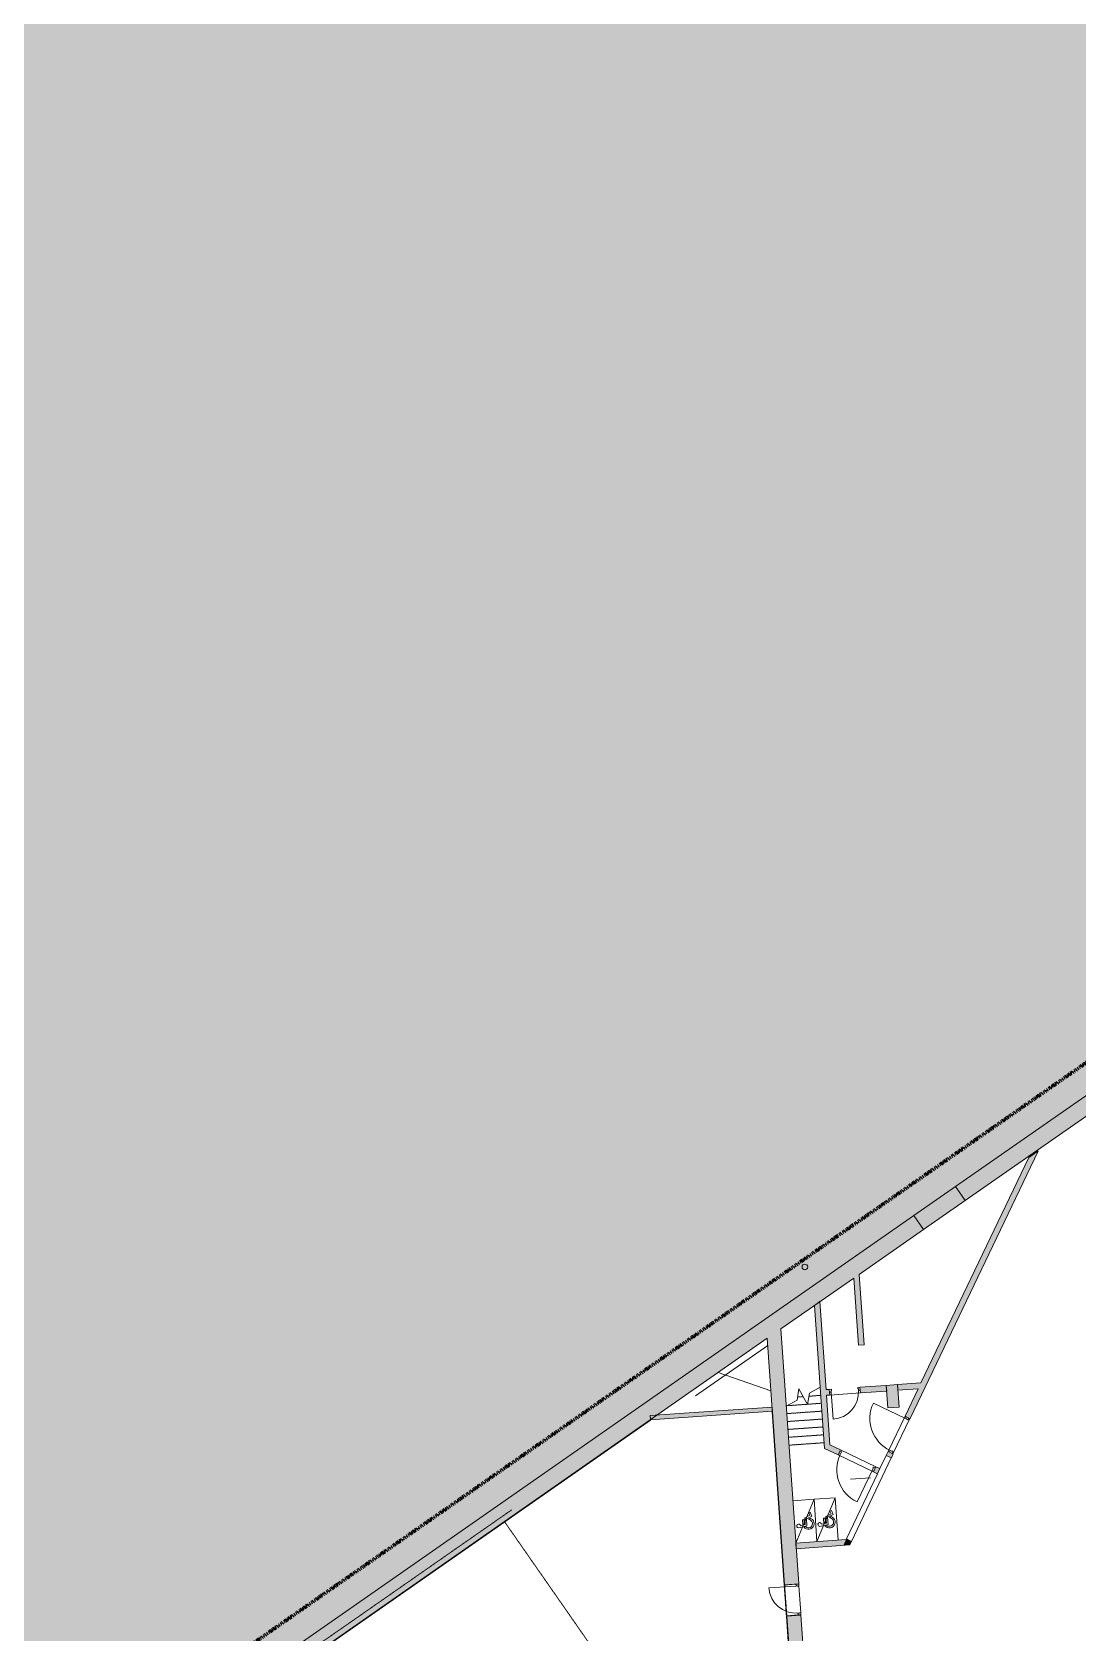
# Model space of a CAD drawing. Header units: millimetres. Extents: x 833941507 to 1669051331, y 817666127 to 1636299673.
# Drawn here: x 834381383 to 834418419, y 818087337 to 818144017 of the extents above; entities that cross this region are included whole.
import ezdxf

# ---------------------------------------------------------------- set-up
doc = ezdxf.new("R2010")
doc.units = ezdxf.units.MM
doc.header["$LTSCALE"] = 3
for name, pattern in [('3A35X-MAGP-P-MP-B02B$0$Double dash', [24.5, 10, -3, 2, -3, 2, -4.5]), ('3A35X-MAGP-P-MP-B02B$0$Long Dash', [13.5, 9, -4.5]), ('3A35X-MAGP-P-MP-B02B$0$Overhead', [1.8, 1.2, -0.6])]:
    doc.linetypes.add(name, pattern=pattern)
for name, color, linetype, lineweight in [('3A35X-MAGP-P-MP-B02B$0$A-010-M_LINE', 252, 'Continuous', 5), ('3A35X-MAGP-P-MP-B02B$0$A-010-M_LINE_Over', 252, '3A35X-MAGP-P-MP-B02B$0$Overhead', 5), ('3A35X-MAGP-P-MP-B02B$0$A-200-M_WALL_EXT', 252, 'Continuous', 9), ('3A35X-MAGP-P-MP-B02B$0$A-200-M_WALL_INT', 252, 'Continuous', 9), ('3A35X-MAGP-P-MP-B02B$0$A-200-M_WALL_PAT', 252, 'Continuous', 9), ('3A35X-MAGP-P-MP-B02B$0$A-230-M_FLOOR', 252, 'Continuous', 18), ('3A35X-MAGP-P-MP-B02B$0$A-242-M_STAIR', 252, 'Continuous', 5), ('3A35X-MAGP-P-MP-B02B$0$A-242-MB_STAIR', 252, 'Continuous', 5), ('3A35X-MAGP-P-MP-B02B$0$A-325-M_DOOR', 252, 'Continuous', 5), ('3A35X-MAGP-P-MP-B02B$0$A-325-MH_DOOR', 252, '3A35X-MAGP-P-MP-B02B$0$Long Dash', 5), ('3A35X-MAGP-P-MP-B02B$0$A-770-ME_FFE_SA', 252, 'Continuous', 5), ('3A35X-MAGP-P-MP-B02B$0$C-910-M_SITE_BOUND', 252, '3A35X-MAGP-P-MP-B02B$0$Double dash', 70), ('3A35X-MAGP-P-MP-B02B$0$S-280-M_COLUMN', 252, 'Continuous', 9), ('3A35X-MAGP-P-MP-B02B$0$Z-000-T_TEXT', 252, 'Continuous', 5), ('3A35X-MAGP-P-MP-B02B$0$Z-060-M_DETAIL', 252, 'Continuous', 5), ('UAJ-23FLOR-h', 251, 'Continuous', 9)]:
    doc.layers.add(name, color=color, linetype=linetype, lineweight=lineweight)
doc.layers.add('UAJ-00XREF', color=7, linetype='Continuous')

# ---------------------------------------------------------------- blocks, each defined once
blk = doc.blocks.new('GBP-LTC-LB01')
at = {"layer": 'UAJ-23FLOR-h'}
h = blk.add_hatch(dxfattribs=at)
h.set_pattern_fill('EARTH,_O', color=256, scale=180, angle=45)
h.set_pattern_definition([(48.9989, (834576001.8, 818046085.3), (-112.727, 1612.5107), [1143, -1143]), (48.9989, (834575678.3, 818046366.6), (-112.727, 1612.5107), [1143, -1143]), (48.9989, (834575354.8, 818046647.8), (-112.727, 1612.5107), [1143, -1143]), (138.9989, (834575340.7, 818046849.3), (-1612.5107, -112.727), [1143, -1143]), (138.9989, (834575621.9, 818047172.8), (-1612.5107, -112.727), [1143, -1143]), (138.9989, (834575903.1, 818047496.3), (-1612.5107, -112.727), [1143, -1143])])
h.paths.add_polyline_path([(834572173, 818200349), (834310584, 818182062), (834331502, 817882832), (834364940, 817885169), (834473096, 818011284), (834480534, 818020120), (834485095, 818025710), (834491376, 818033619), (834497063, 818041013), (834493146, 818043679), (834512789, 818074029), (834518712, 818083675), (834526231, 818096325), (834534646, 818111073), (834545956, 818131981), (834557205, 818154199), (834564040, 818168497), (834570941, 818183576), (834578368, 818200696)])
h.paths.add_polyline_path([(834382131, 817956470), (834418269, 817958996), (834422062, 817963856), (834428403, 817964299), (834467239, 818010696), (834466445, 818021739), (834476098, 818035709), (834485267, 818048983), (834487015, 818051460), (834497268, 818067303), (834492893, 818129890), (834448057, 818126756), (834416897, 818105052), (834382061, 818080789), (834386167, 818022059), (834377588, 818021459)], flags=16)
edge = h.paths.add_edge_path(flags=16)
edge.add_line((834540292, 818142076), (834533466, 818141614))
edge.add_line((834533466, 818141614), (834523258, 818143863))
edge.add_line((834523258, 818143863), (834525897, 818155839))
edge.add_arc((834558382, 818267025), 115835, 237.2184, 253.71313, ccw=False)
edge.add_line((834495665, 818169638), (834498268, 818132357))
edge.add_line((834498268, 818132357), (834496346, 818130135))
edge.add_line((834496346, 818130135), (834492880, 818129893))
edge.add_line((834492880, 818129893), (834494230, 818110588))
edge.add_line((834494230, 818110588), (834496326, 818110708))
edge.add_line((834496326, 818110708), (834498420, 818080754))
edge.add_line((834498420, 818080754), (834498046, 818080727))
edge.add_line((834498046, 818080727), (834498255, 818077746))
edge.add_line((834498255, 818077746), (834503061, 818078082))
edge.add_line((834503061, 818078082), (834504980, 818081212))
edge.add_line((834504980, 818081212), (834509429, 818088471))
edge.add_line((834509429, 818088471), (834515217, 818097914))
edge.add_line((834515217, 818097914), (834526067, 818116416))
edge.add_line((834526067, 818116416), (834532489, 818127889))
edge.add_line((834532489, 818127889), (834534831, 818132146))
edge.add_line((834534831, 818132146), (834540292, 818142076))
h = blk.add_hatch(dxfattribs=at)
h.set_pattern_fill('EARTH,_O', color=256, scale=180, angle=45)
h.set_pattern_definition([(45.0000001, (-1082349.7, 54794.9), (-3e-06, 1616.4461018), [1143, -1143]), (45.0000001, (-1082652.8, 55098), (-3e-06, 1616.4461018), [1143, -1143]), (45.0000001, (-1082955.9, 55401.1), (-3e-06, 1616.4461018), [1143, -1143]), (135.0000001, (-1082955.9, 55603.1), (-1616.4461018, -3e-06), [1143, -1143]), (135.0000001, (-1082652.8, 55906.2), (-1616.4461018, -3e-06), [1143, -1143]), (135.0000001, (-1082349.7, 56209.3), (-1616.4461018, -3e-06), [1143, -1143])])
h.paths.add_polyline_path([(834669469, 818015499), (834651081, 818014214), (834651091, 818014066), (834669480, 818015352)], flags=16)
edge = h.paths.add_edge_path()
edge.add_arc((834611764, 818123015), 22001, 94.0007, 118.6887)
edge.add_line((834601202, 818142316), (834593918, 818141228))
edge.add_arc((834611768, 818123014), 25503, 93.9972, 134.4213, ccw=False)
edge.add_line((834609991, 818148455), (834618164, 818149026))
edge.add_line((834618164, 818149026), (834618408, 818145535))
edge.add_line((834618408, 818145535), (834616365, 818145392))
edge.add_line((834616365, 818145392), (834616609, 818141901))
edge.add_line((834616609, 818141901), (834611622, 818141552))
edge.add_line((834611622, 818141552), (834611378, 818145043))
edge.add_line((834611378, 818145043), (834610229, 818144963))
h.paths.add_polyline_path([(834673233, 818197366), (834607546, 818192774), (834599172, 818174435), (834588349, 818152375), (834578622, 818133891), (834568418, 818115665), (834556457, 818095618), (834546606, 818080042), (834532219, 818058624), (834523692, 818046596), (834515684, 818035708), (834508244, 818025930), (834500656, 818016266), (834489787, 818002934), (834483448, 817995421), (834478638, 817989842), (834458454, 817967379), (834441506, 817949096), (834383076, 817886437), (834482027, 817893355), (834551919, 817920009), (834634905, 817930637), (834634023, 817939309), (834633770, 817941796), (834633578, 817943687), (834508697, 817930984), (834507053, 817930191), (834506409, 817939427), (834507657, 817945567), (834503417, 818006767), (834503064, 818011763), (834514053, 818025792), (834520785, 818034889), (834526319, 818042437), (834532382, 818050706), (834536346, 818056473), (834542258, 818065226), (834550406, 818077287), (834561579, 818095002), (834574523, 818117080), (834587769, 818140310), (834609774, 818143595), (834610002, 818140336), (834634253, 818142031), (834636807, 818105492), (834642791, 818105914), (834646279, 818056033), (834640293, 818055614), (834643382, 818011425), (834641138, 818011268), (834645776, 817944928), (834639048, 817944244), (834640362, 817931328), (834651070, 817932707), (834650588, 817936476), (834685106, 817940897), (834685588, 817937128), (834691374, 817937869)])
blk = doc.blocks.new('3A35X-MAGP-P-MP-B02B')
at = {"layer": '3A35X-MAGP-P-MP-B02B$0$A-200-M_WALL_PAT'}
for points in [[(43433, 180695), (48946, 183989), (48638, 184504), (43126, 181210), (43420, 180718)], [(10200, 160838), (41888, 179772), (41581, 180287), (10200, 161537), (10200, 160876)], [(39300, 175846), (39500, 175846), (39500, 178345), (39300, 178226), (39300, 175846)], [(37850, 175846), (38050, 175846), (38050, 177479), (37850, 177359), (37850, 176793)], [(38050, 172400), (38050, 175846), (37850, 175846), (37850, 172513)], [(39854, 174156), (40185, 174156), (40185, 174356), (39315, 174356), (39315, 174156), (39756, 174156)], [(40772, 174156), (41301, 174156), (41415, 174356), (40585, 174356), (40585, 174156)], [(15477, 163973), (31799, 173726), (31770, 173726), (15477, 163991)], [(35374, 173726), (36100, 173726), (36100, 173876), (32021, 173876), (31774, 173726), (34576, 173726)], [(36600, 168812), (38269, 168812), (38382, 169012), (36600, 169012)], [(38499, 168812), (38568, 168934), (38394, 169032), (38269, 168812), (38415, 168812)]]:
    blk.add_hatch(color=256, dxfattribs=at).paths.add_polyline_path(points, flags=0)
h = blk.add_hatch(color=256, dxfattribs=at)
h.paths.add_polyline_path([(40184, 171782), (40261, 171917), (40087, 172016), (40011, 171881), (40175, 171788)], flags=0)
h.paths.add_polyline_path([(40946, 173124), (46125, 182252), (46122, 182253), (45779, 182048), (40772, 173223), (40932, 173132)], flags=0)
h = blk.add_hatch(color=256, dxfattribs=at)
h.paths.add_polyline_path([(36600, 155756), (36600, 162256), (36100, 162256), (36100, 155756), (36405, 155756)], flags=0)
h.paths.add_polyline_path([(36100, 164656), (36600, 164656), (36600, 166456), (36100, 166456), (36100, 166276)], flags=0)
h.paths.add_polyline_path([(36600, 167571), (36600, 176612), (36100, 176314), (36100, 167571)], flags=0)
h = blk.add_hatch(color=256, dxfattribs=at)
h.paths.add_polyline_path([(39315, 174156), (39315, 174356), (39251, 174356), (39251, 174156)], flags=0)
h.paths.add_polyline_path([(38050, 174156), (38163, 174156), (38163, 174356), (38050, 174356)], flags=0)
h = blk.add_hatch(color=256, dxfattribs=at)
h.paths.add_polyline_path([(36085, 162195), (36100, 162195), (36100, 166456), (36085, 166456), (36085, 162197)], flags=0)
h.paths.add_polyline_path([(36085, 167571), (36100, 167571), (36100, 173726), (36085, 173726), (36085, 167872)], flags=0)
h = blk.add_hatch(color=256, dxfattribs=at)
h.paths.add_polyline_path([(39657, 171258), (39756, 171432), (39616, 171512), (39517, 171338), (39591, 171296)], flags=0)
h.paths.add_polyline_path([(38310, 172023), (38409, 172197), (37850, 172513), (37850, 172283), (38050, 172170)], flags=0)
h = blk.add_hatch(color=256, dxfattribs=at)
h.paths.add_polyline_path([(36100, 166456), (36600, 166456), (36600, 166469), (36100, 166469)], flags=0)
h.paths.add_polyline_path([(36100, 167557), (36104, 167557), (36600, 167557), (36600, 167570), (36100, 167570)], flags=0)
at = {"layer": '3A35X-MAGP-P-MP-B02B$0$S-280-M_COLUMN', "lineweight": 5}
for points in [[(41888, 179772), (43433, 180695), (43126, 181210), (41581, 180287)], [(40585, 173556), (40585, 174356), (40185, 174356), (40185, 173556)]]:
    blk.add_hatch(color=256, dxfattribs=at).paths.add_polyline_path(points, flags=0)
at = {"layer": '3A35X-MAGP-P-MP-B02B$0$Z-060-M_DETAIL'}
blk.add_hatch(color=256, dxfattribs=at).paths.add_polyline_path([(35927, 176942), (37135, 177652), (36977, 178545), (35999, 177970), (35937, 177086)], flags=0)
at = {"layer": '3A35X-MAGP-P-MP-B02B$0$A-010-M_LINE'}
for p, q in [((36100, 176058), (33420, 174456)), ((34283, 175228), (36100, 174456))]:
    blk.add_line(p, q, dxfattribs=at)
at = {"layer": '3A35X-MAGP-P-MP-B02B$0$A-010-M_LINE', "linetype": '3A35X-MAGP-P-MP-B02B$0$Overhead'}
blk.add_line((26360, 170494), (29212, 165721), dxfattribs=at)
at = {"layer": '3A35X-MAGP-P-MP-B02B$0$A-010-M_LINE_Over'}
blk.add_line((19200, 166441), (26638, 170885), dxfattribs=at)
at = {"layer": '3A35X-MAGP-P-MP-B02B$0$A-200-M_WALL_EXT', "lineweight": 13}
for p, q in [((48638, 184504), (43126, 181210)), ((43433, 180695), (48946, 183989)), ((43126, 181210), (43433, 180695)), ((41581, 180287), (10200, 161537)), ((41888, 179772), (41581, 180287)), ((39500, 178345), (41888, 179772)), ((36600, 176612), (39300, 178226)), ((39300, 178226), (39300, 175846)), ((39500, 175846), (39500, 178345)), ((10200, 160838), (36100, 176314)), ((36100, 176314), (36100, 167571)), ((36600, 167571), (36600, 176612)), ((39300, 175846), (39500, 175846)), ((36100, 167571), (36600, 167571)), ((36100, 166456), (36100, 164656)), ((36600, 166456), (36100, 166456)), ((36600, 164656), (36600, 166456))]:
    blk.add_line(p, q, dxfattribs=at)
at = {"layer": '3A35X-MAGP-P-MP-B02B$0$A-200-M_WALL_INT'}
for p, q in [((40946, 173124), (46125, 182252)), ((45779, 182048), (41415, 174356)), ((46122, 182253), (45779, 182048)), ((46125, 182252), (46122, 182253)), ((38050, 177479), (37850, 177359)), ((38050, 174356), (38050, 177479)), ((37850, 177359), (37850, 174458)), ((37850, 174446), (37850, 172283)), ((38163, 174356), (38050, 174356)), ((38050, 174156), (38163, 174156)), ((38050, 172400), (38050, 174156)), ((38163, 174156), (38163, 174256)), ((40185, 174356), (39251, 174356)), ((39251, 174256), (39251, 174156)), ((39251, 174156), (40185, 174156)), ((40185, 174156), (40185, 174356)), ((41415, 174356), (40585, 174356)), ((40585, 174356), (40585, 174156)), ((40585, 174156), (41301, 174156)), ((41301, 174156), (40772, 173223)), ((31770, 173726), (15477, 163991)), ((15477, 163973), (31774, 173711)), ((36100, 173876), (31770, 173876)), ((31770, 173876), (31770, 173726)), ((31770, 173726), (36100, 173726)), ((36085, 173711), (36085, 167571)), ((36100, 167571), (36100, 173876)), ((40772, 173223), (40815, 173198)), ((40902, 173149), (40946, 173124)), ((38409, 172197), (38050, 172400)), ((37850, 172283), (38310, 172023)), ((38310, 172023), (38335, 172066)), ((38384, 172153), (38409, 172197)), ((40087, 172016), (40011, 171881)), ((40011, 171881), (40184, 171782)), ((40130, 171991), (40087, 172016)), ((40184, 171782), (40261, 171917)), ((40261, 171917), (40217, 171942)), ((39542, 171381), (39517, 171338)), ((39517, 171338), (39657, 171258)), ((39616, 171512), (39591, 171468)), ((39756, 171432), (39616, 171512)), ((39657, 171258), (39756, 171432)), ((38382, 169012), (36600, 169012)), ((36600, 169012), (36600, 168812)), ((38394, 169032), (38382, 169012)), ((38568, 168934), (38394, 169032)), ((38499, 168812), (38568, 168934)), ((36600, 168812), (38499, 168812)), ((36085, 167571), (36100, 167571)), ((36100, 167570), (36100, 167557)), ((36600, 167570), (36100, 167570)), ((36100, 167557), (36500, 167557)), ((36600, 167557), (36600, 167570)), ((36085, 166456), (36085, 162210)), ((36085, 166456), (36600, 166456)), ((36100, 161995), (36100, 166469)), ((36500, 166469), (36100, 166469)), ((36600, 166456), (36600, 166469))]:
    blk.add_line(p, q, dxfattribs=at)
at = {"layer": '3A35X-MAGP-P-MP-B02B$0$A-230-M_FLOOR'}
for p, q in [((46081, 182277), (46039, 182204)), ((39251, 174156), (38163, 174156)), ((40087, 172016), (40772, 173223)), ((40932, 173132), (40251, 171923)), ((39517, 171338), (38310, 172023)), ((39517, 171338), (38310, 172023)), ((38409, 172197), (39616, 171512)), ((40175, 171788), (38568, 168934)), ((39756, 171432), (40011, 171881)), ((38394, 169032), (39657, 171258)), ((38394, 169032), (39657, 171258)), ((36100, 166469), (36100, 167557)), ((36600, 167482), (36600, 166544))]:
    blk.add_line(p, q, dxfattribs=at)
at = {"layer": '3A35X-MAGP-P-MP-B02B$0$A-242-M_STAIR', "linetype": '3A35X-MAGP-P-MP-B02B$0$Overhead'}
for p, q in [((37024, 174166), (37225, 174166)), ((37093, 174446), (37095, 174446)), ((37426, 174166), (37850, 174166)), ((37826, 174446), (37850, 174446)), ((36600, 173606), (37850, 173606)), ((36625, 173886), (37356, 173886)), ((37358, 173886), (37850, 173886)), ((36600, 173326), (37850, 173326)), ((36600, 173046), (37850, 173046)), ((36600, 172766), (37850, 172766)), ((36600, 172486), (37850, 172486))]:
    blk.add_line(p, q, dxfattribs=at)
at = {"layer": '3A35X-MAGP-P-MP-B02B$0$A-242-M_STAIR'}
for p, q in [((37024, 174166), (37225, 174166)), ((37093, 174446), (37095, 174446)), ((37426, 174166), (37850, 174166)), ((37826, 174446), (37850, 174446)), ((37850, 174446), (37850, 174458)), ((36600, 173606), (37850, 173606)), ((36625, 173886), (37356, 173886)), ((37358, 173886), (37850, 173886)), ((36600, 173326), (37850, 173326)), ((36600, 173046), (37850, 173046)), ((36600, 172766), (37850, 172766)), ((36600, 172486), (37850, 172486))]:
    blk.add_line(p, q, dxfattribs=at)
at = {"layer": '3A35X-MAGP-P-MP-B02B$0$A-242-MB_STAIR'}
for p, q in [((36999, 174061), (36600, 173875)), ((37093, 174449), (36999, 174061)), ((37357, 173883), (37093, 174449)), ((37452, 174272), (37357, 173883)), ((37850, 174458), (37452, 174272))]:
    blk.add_line(p, q, dxfattribs=at)
at = {"layer": '3A35X-MAGP-P-MP-B02B$0$A-325-M_DOOR', "lineweight": 9}
for p, q in [((38163, 174356), (38238, 174356)), ((38163, 174256), (38163, 174356)), ((38223, 174256), (38163, 174256)), ((38223, 174309), (38223, 174256)), ((38238, 174309), (38223, 174309)), ((38238, 174356), (38238, 174309)), ((39176, 174356), (39251, 174356)), ((39176, 174309), (39176, 174356)), ((39191, 174309), (39176, 174309)), ((39191, 174256), (39191, 174309)), ((39251, 174256), (39191, 174256)), ((39251, 174356), (39251, 174256)), ((40786, 173146), (40815, 173198)), ((40832, 173120), (40786, 173146)), ((40815, 173198), (40902, 173149)), ((40825, 173107), (40832, 173120)), ((40865, 173084), (40825, 173107)), ((40902, 173149), (40865, 173084)), ((38384, 172153), (38335, 172066)), ((38335, 172066), (38387, 172037)), ((38449, 172116), (38384, 172153)), ((38387, 172037), (38413, 172083)), ((38413, 172083), (38426, 172075)), ((38426, 172075), (38449, 172116)), ((40130, 171991), (40160, 172043)), ((40217, 171942), (40130, 171991)), ((40160, 172043), (40206, 172017)), ((40206, 172017), (40214, 172030)), ((40214, 172030), (40254, 172007)), ((40254, 172007), (40217, 171942)), ((39516, 171457), (39490, 171411)), ((39490, 171411), (39542, 171381)), ((39526, 171505), (39503, 171464)), ((39503, 171464), (39516, 171457)), ((39591, 171468), (39526, 171505)), ((39542, 171381), (39591, 171468)), ((36500, 167557), (36600, 167557)), ((36500, 167497), (36500, 167557)), ((36553, 167497), (36500, 167497)), ((36553, 167482), (36553, 167497)), ((36600, 167482), (36553, 167482)), ((36600, 167557), (36600, 167482)), ((36500, 166529), (36553, 166529)), ((36500, 166469), (36500, 166529)), ((36600, 166469), (36500, 166469)), ((36553, 166529), (36553, 166544)), ((36553, 166544), (36600, 166544)), ((36600, 166544), (36600, 166469))]:
    blk.add_line(p, q, dxfattribs=at)
at = {"layer": '3A35X-MAGP-P-MP-B02B$0$A-325-M_DOOR'}
for p, q in [((38226, 174256), (38226, 173294)), ((40784, 173144), (39687, 173766)), ((39487, 171412), (38864, 170315)), ((36500, 167494), (35538, 167494))]:
    blk.add_line(p, q, dxfattribs=at)
for centre, radius, start, end in [((38226, 174256), 962, 270, 0), ((40784, 173144), 1262, 150.4295, 240.4295), ((39487, 171412), 1262, 150.4295, 240.4295), ((36500, 167494), 962, 180, 270)]:
    blk.add_arc(centre, radius, start, end, dxfattribs=at)
at = {"layer": '3A35X-MAGP-P-MP-B02B$0$A-325-MH_DOOR'}
for p, q in [((36085, 166456), (36085, 167571)), ((36100, 166456), (36100, 167571))]:
    blk.add_line(p, q, dxfattribs=at)
at = {"layer": '3A35X-MAGP-P-MP-B02B$0$A-770-ME_FFE_SA'}
blk.add_circle((37604, 178742), 100, dxfattribs=at)
at = {"layer": '3A35X-MAGP-P-MP-B02B$0$C-910-M_SITE_BOUND'}
blk.add_line((56581, 190357), (-9024, 151156), dxfattribs=at)
blk.add_line((56581, 190357), (-9024, 151156), dxfattribs=at)
at = {"layer": '3A35X-MAGP-P-MP-B02B$0$S-280-M_COLUMN', "lineweight": 13}
for p, q in [((43126, 181210), (41581, 180287)), ((43433, 180695), (43126, 181210)), ((41581, 180287), (41888, 179772)), ((41888, 179772), (43433, 180695)), ((40585, 174356), (40185, 174356)), ((40185, 174356), (40185, 173556)), ((40585, 173556), (40585, 174356)), ((40185, 173556), (40585, 173556))]:
    blk.add_line(p, q, dxfattribs=at)
at = {"layer": '3A35X-MAGP-P-MP-B02B$0$Z-000-T_TEXT', "lineweight": 20}
blk.add_line((38693, 171131), (39393, 171131), dxfattribs=at)
at = {"layer": '3A35X-MAGP-P-MP-B02B$0$Z-060-M_DETAIL'}
for p, q in [((36600, 169012), (37350, 170512)), ((36600, 170512), (37350, 170512)), ((37188, 170071), (37132, 170053)), ((37132, 170053), (37165, 169958)), ((37237, 169925), (37188, 170071)), ((37350, 169012), (38100, 170512)), ((37350, 170512), (38100, 170512)), ((37350, 169012), (37350, 170512)), ((37350, 170512), (37350, 169012)), ((37938, 170071), (37882, 170053)), ((37882, 170053), (37915, 169958)), ((37987, 169925), (37938, 170071)), ((38100, 170512), (38100, 169012)), ((36697, 169660), (36675, 169625)), ((36675, 169625), (36678, 169585)), ((36678, 169585), (36697, 169559)), ((36735, 169676), (36697, 169660)), ((36697, 169559), (36738, 169543)), ((36770, 169669), (36735, 169676)), ((36738, 169543), (37034, 169589)), ((36797, 169642), (36770, 169669)), ((36806, 169612), (36797, 169642)), ((36889, 169625), (36806, 169612)), ((36889, 169822), (36889, 169625)), ((36946, 169822), (36889, 169822)), ((36917, 169551), (36985, 169564)), ((36955, 169517), (36917, 169551)), ((36947, 169634), (36946, 169822)), ((36977, 169639), (36947, 169634)), ((37165, 169958), (36977, 169881)), ((36977, 169881), (36977, 169639)), ((36985, 169564), (36992, 169558)), ((37034, 169844), (37237, 169925)), ((37034, 169589), (37034, 169844)), ((37107, 169832), (37168, 169857)), ((37172, 169789), (37107, 169832)), ((37168, 169857), (37202, 169835)), ((37447, 169660), (37425, 169625)), ((37425, 169625), (37428, 169585)), ((37428, 169585), (37447, 169559)), ((37485, 169676), (37447, 169660)), ((37447, 169559), (37488, 169543)), ((37520, 169669), (37485, 169676)), ((37488, 169543), (37784, 169589)), ((37547, 169642), (37520, 169669)), ((37556, 169612), (37547, 169642)), ((37639, 169625), (37556, 169612)), ((37639, 169822), (37639, 169625)), ((37696, 169822), (37639, 169822)), ((37667, 169551), (37735, 169564)), ((37705, 169517), (37667, 169551)), ((37697, 169634), (37696, 169822)), ((37727, 169639), (37697, 169634)), ((37915, 169958), (37727, 169881)), ((37727, 169881), (37727, 169639)), ((37735, 169564), (37742, 169558)), ((37784, 169844), (37987, 169925)), ((37784, 169589), (37784, 169844)), ((37857, 169832), (37918, 169857)), ((37922, 169789), (37857, 169832)), ((37918, 169857), (37952, 169835))]:
    blk.add_line(p, q, dxfattribs=at)
for centre, radius in [((37090, 169667), 202), ((37090, 169667), 147), ((37840, 169667), 202), ((37840, 169667), 147)]:
    blk.add_arc(centre, radius, 227.8468, 56.5012, dxfattribs=at)

msp = doc.modelspace()

# ---------------------------------------------------------------- block references
msp.add_blockref('GBP-LTC-LB01', (0, 0))
at = {"layer": 'UAJ-00XREF', "rotation": 4.012827991232881}
msp.add_blockref('3A35X-MAGP-P-MP-B02B', (834383746, 817919361), dxfattribs=at)

doc.saveas('drawing.dxf')
